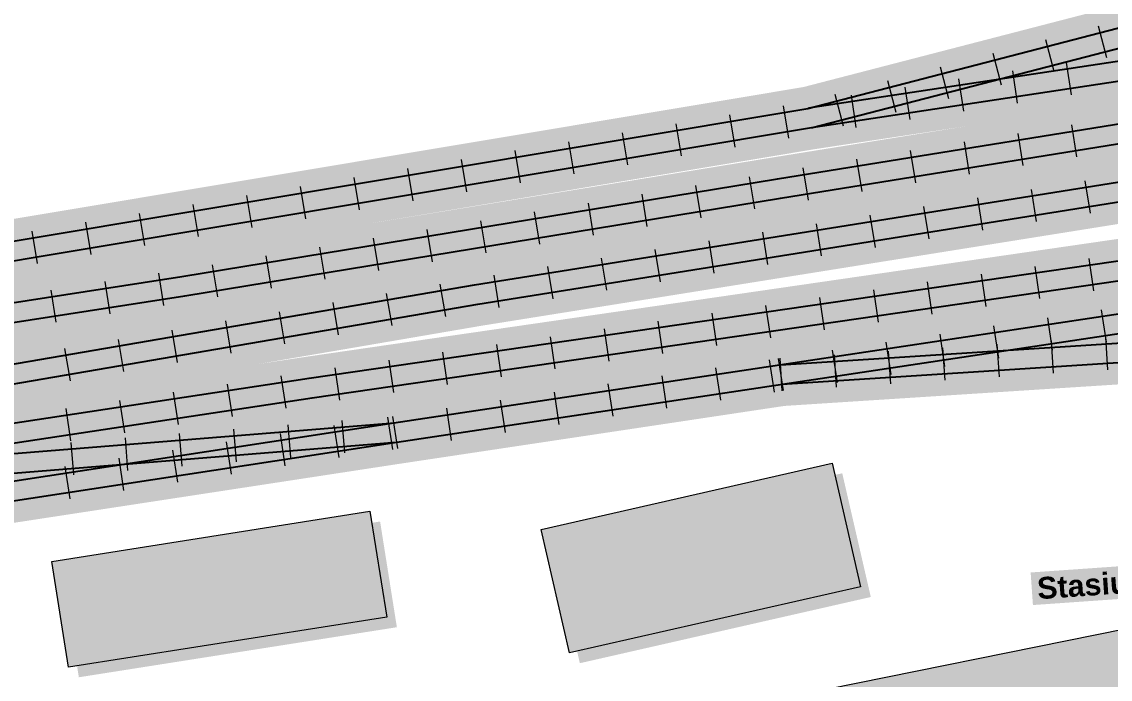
# Model space of a CAD drawing. Header units: metres. Extents: x 305909 to 307171, y 9156037 to 9156671.
# Drawn here: x 306979.3 to 307059.3, y 9156142.6 to 9156190.9 of the extents above; entities that cross this region are included whole.
import ezdxf

# ---------------------------------------------------------------- set-up
doc = ezdxf.new("R2010")
doc.units = ezdxf.units.M
for name, color, linetype, lineweight, true_color in [('A-ALUR_STASIUN', 7, 'Continuous', 50, 0x148c3c), ('A-LABEL', 7, 'Continuous', 0, 0x000000), ('B-BAYANGAN', 7, 'Continuous', 0, 0x76786c), ('J-PERKERASAN_JALAN', 7, 'Continuous', 9, 0x989896), ('K-BANGUNAN_LUAR_TAPAK', 7, 'Continuous', 9, 0xdedede), ('K-REL_BALAS', 7, 'Continuous', 0, 0xb0a89c), ('K-REL_BANTALAN', 7, 'Continuous', 9, 0x5a5a5a), ('K-REL_KA', 7, 'Continuous', 25, 0x282828)]:
    doc.layers.add(name, color=color, linetype=linetype, lineweight=lineweight, true_color=true_color)
doc.styles.add('ARIALB', font='arialbd.ttf')

msp = doc.modelspace()

# ---------------------------------------------------------------- hatches: boundary and pattern name
at = {"layer": 'A-ALUR_STASIUN', "true_color": 0x148c3c}
h = msp.add_hatch(color=116, dxfattribs=at)
h.dxf.hatch_style = 1
h.paths.add_polyline_path([(307021.172, 9156136.771), (307076.157, 9156147.905), (307076.217, 9156147.915), (307136.921, 9156154.82), (307137.079, 9156153.429), (307076.405, 9156146.527), (307021.428, 9156135.394), (307021.382, 9156135.386), (306869.957, 9156115.007), (306869.77, 9156116.395), (307021.172, 9156136.771)])
at = {"layer": 'B-BAYANGAN', "true_color": 0x76786c}
h = msp.add_hatch(color=8, dxfattribs=at)
h.dxf.hatch_style = 1
h.paths.add_polyline_path([(307039.648, 9156157.732), (307041.748, 9156148.638), (307020.36, 9156143.773), (307018.26, 9156152.856), (307039.648, 9156157.732)])
h = msp.add_hatch(color=8, dxfattribs=at)
h.dxf.hatch_style = 1
h.paths.add_polyline_path([(307005.675, 9156154.188), (307006.909, 9156146.417), (306983.53, 9156142.739), (306982.296, 9156150.509), (307005.675, 9156154.188)])
at = {"layer": 'J-PERKERASAN_JALAN', "true_color": 0xa8a8a6}
h = msp.add_hatch(color=253, dxfattribs=at)
h.dxf.hatch_style = 1
h.paths.add_polyline_path([(306873.171, 9156122.024), (306873.331, 9156121.517), (306873.558, 9156121.035), (306873.846, 9156120.588), (306874.192, 9156120.183), (306874.588, 9156119.828), (306875.027, 9156119.528), (306875.503, 9156119.289), (306876.006, 9156119.116), (306876.527, 9156119.01), (306877.058, 9156118.975), (306877.589, 9156119.011), (307020.784, 9156138.282), (307021.044, 9156138.326), (307075.807, 9156149.416), (307075.892, 9156149.431), (307075.999, 9156149.448), (307076.085, 9156149.46), (307140, 9156156.73), (307140, 9156152.201), (307076.819, 9156145.014), (307076.477, 9156144.96), (307026.247, 9156134.788), (307025.75, 9156134.654), (307025.274, 9156134.456), (307024.827, 9156134.199), (307024.417, 9156133.887), (307024.051, 9156133.525), (307023.734, 9156133.118), (307023.472, 9156132.674), (307023.269, 9156132.2), (307023.129, 9156131.704), (307023.054, 9156131.195), (307023.045, 9156130.679), (307024.918, 9156091.032), (307024.915, 9156090.909), (307024.793, 9156090.895), (307022.058, 9156090.766), (307021.935, 9156090.768), (307021.921, 9156090.891), (307020.109, 9156129.266), (307020.052, 9156129.772), (307019.932, 9156130.267), (307019.75, 9156130.743), (307019.508, 9156131.192), (307019.212, 9156131.607), (307018.865, 9156131.98), (307018.474, 9156132.306), (307018.044, 9156132.58), (307017.583, 9156132.797), (307017.098, 9156132.954), (307016.597, 9156133.048), (307016.088, 9156133.077), (307015.58, 9156133.041), (306875.584, 9156114.201), (306875.08, 9156114.099), (306874.593, 9156113.934), (306874.13, 9156113.708), (306873.701, 9156113.424), (306873.312, 9156113.088), (306872.969, 9156112.704), (306872.679, 9156112.279), (306872.445, 9156111.821), (306872.272, 9156111.337), (306872.163, 9156110.834), (306872.83, 9156115.253), (306872.863, 9156115.623), (306873.057, 9156123.08), (306873.079, 9156122.548), (306873.171, 9156122.024)])
at = {"layer": 'K-BANGUNAN_LUAR_TAPAK', "true_color": 0xececea}
h = msp.add_hatch(color=7, dxfattribs=at)
h.dxf.hatch_style = 1
h.paths.add_polyline_path([(307038.898, 9156158.482), (307040.998, 9156149.388), (307019.61, 9156144.523), (307017.51, 9156153.606), (307038.898, 9156158.482)])
h = msp.add_hatch(color=7, dxfattribs=at)
h.dxf.hatch_style = 1
h.paths.add_polyline_path([(307004.925, 9156154.938), (307006.159, 9156147.167), (306982.78, 9156143.489), (306981.546, 9156151.259), (307004.925, 9156154.938)])
at = {"layer": 'K-REL_BALAS', "true_color": 0xbeb8ae}
h = msp.add_hatch(color=9, dxfattribs=at)
h.dxf.hatch_style = 1
h.paths.add_polyline_path([(307026.492, 9156184.4), (307036.789, 9156186.119), (307059.23, 9156191.931), (307069.02, 9156197.276), (307069.1, 9156197.317), (307069.174, 9156197.352), (307069.256, 9156197.388), (307088.095, 9156205.063), (307088.147, 9156205.083), (307088.194, 9156205.1), (307088.246, 9156205.119), (307103.355, 9156210.08), (307103.426, 9156210.101), (307103.49, 9156210.119), (307103.635, 9156210.152), (307103.701, 9156210.164), (307103.775, 9156210.175), (307143.358, 9156215.401), (307143.546, 9156213.974), (307143.625, 9156213.378), (307143.776, 9156212.229), (307143.965, 9156210.801), (307104.597, 9156205.604), (307102.318, 9156204.855), (307145.043, 9156210.706), (307145.238, 9156209.279), (307145.357, 9156208.409), (307145.477, 9156207.536), (307145.672, 9156206.109), (307102.86, 9156200.246), (307089.994, 9156196.937), (307073.759, 9156191.716), (307124.766, 9156199.436), (307151.775, 9156205.591), (307169.32, 9156210.974), (307169.742, 9156209.597), (307170.258, 9156207.915), (307170.68, 9156206.538), (307170.403, 9156206.453), (307170.894, 9156205.277), (307170.259, 9156205.012), (307170.156, 9156204.969), (307170.158, 9156204.956), (307170.418, 9156203.54), (307163.777, 9156202.324), (307161.583, 9156201.584), (307169.665, 9156202.765), (307170.127, 9156199.598), (307170.127, 9156199.598), (307170.335, 9156198.174), (307136.87, 9156193.284), (307119.715, 9156190.31), (307141.882, 9156193.852), (307141.891, 9156193.854), (307141.899, 9156193.855), (307141.908, 9156193.856), (307169.661, 9156197.96), (307169.871, 9156196.535), (307170.129, 9156194.794), (307170.339, 9156193.369), (307142.601, 9156189.268), (307026.492, 9156170.711), (307026.492, 9156179.63), (307034.622, 9156180.962), (307034.625, 9156180.963), (307034.627, 9156180.963), (307034.629, 9156180.963), (307048.886, 9156183.259), (307037.637, 9156181.556), (307026.492, 9156179.696), (307026.492, 9156184.4)])
h = msp.add_hatch(color=9, dxfattribs=at)
h.dxf.hatch_style = 1
h.paths.add_polyline_path([(307026.492, 9156170.107), (307169.667, 9156190.888), (307169.874, 9156189.463), (307170.126, 9156187.721), (307170.333, 9156186.296), (307169.719, 9156186.207), (307169.883, 9156184.978), (307170.117, 9156183.234), (307170.308, 9156181.807), (307099.265, 9156172.3), (307089.355, 9156170.807), (307099.67, 9156171.472), (307154.939, 9156176.721), (307169.686, 9156178.733), (307170.119, 9156175.563), (307170.119, 9156175.563), (307170.314, 9156174.136), (307155.52, 9156172.117), (307155.487, 9156172.113), (307155.458, 9156172.109), (307155.425, 9156172.106), (307100.074, 9156166.849), (307100.05, 9156166.847), (307100.028, 9156166.845), (307100.004, 9156166.844), (307035.4, 9156162.683), (307026.492, 9156161.344), (307026.492, 9156170.107)])
h = msp.add_hatch(color=9, dxfattribs=at)
h.dxf.hatch_style = 1
h.paths.add_polyline_path([(306956.079, 9156172.648), (307026.492, 9156184.4), (307026.492, 9156179.696), (307004.11, 9156175.96), (307026.492, 9156179.63), (307026.492, 9156170.711), (307013.118, 9156168.574), (306996.703, 9156165.76), (307000.226, 9156166.294), (307000.231, 9156166.295), (307000.235, 9156166.295), (307000.24, 9156166.296), (307026.492, 9156170.107), (307026.492, 9156161.344), (307007.15, 9156158.436), (307007.149, 9156158.436), (307007.148, 9156158.436), (306956.079, 9156150.621), (306956.079, 9156163.608), (306960.425, 9156164.25), (306967.844, 9156165.522), (306956.079, 9156163.696), (306956.079, 9156172.648)])

# ---------------------------------------------------------------- linework, layer by layer
at = {"layer": 'J-PERKERASAN_JALAN', "color": 8, "lineweight": 13, "true_color": 0x787876}
msp.add_lwpolyline([(307021.044, 9156138.326), (307075.807, 9156149.416), (307075.892, 9156149.431), (307075.999, 9156149.448), (307076.085, 9156149.46), (307140, 9156156.73), (307140, 9156152.201), (307076.819, 9156145.014), (307076.477, 9156144.96), (307026.247, 9156134.788)], dxfattribs=at)
at = {"layer": 'K-BANGUNAN_LUAR_TAPAK', "color": 253, "lineweight": 9, "true_color": 0xb0b0ae}
for points in [[(307038.898, 9156158.482), (307040.998, 9156149.388), (307019.61, 9156144.523), (307017.51, 9156153.606), (307038.898, 9156158.482)], [(307004.925, 9156154.938), (307006.159, 9156147.167), (306982.78, 9156143.489), (306981.546, 9156151.259), (307004.925, 9156154.938)]]:
    msp.add_lwpolyline(points, close=True, dxfattribs=at)
at = {"layer": 'K-REL_BANTALAN'}
for points in [[(307059.097, 9156188.261), (307058.495, 9156190.584)], [(307055.225, 9156187.258), (307054.623, 9156189.581)], [(307051.353, 9156186.255), (307050.751, 9156188.578)], [(307047.48, 9156185.252), (307046.879, 9156187.575)], [(307056.113, 9156187.913), (307056.472, 9156185.54)], [(307043.608, 9156184.249), (307043.006, 9156186.572)], [(307048.203, 9156186.715), (307048.562, 9156184.342)], [(307052.158, 9156187.314), (307052.517, 9156184.941)], [(307044.248, 9156186.117), (307044.607, 9156183.744)], [(307039.736, 9156183.246), (307039.134, 9156185.569)], [(307040.293, 9156185.518), (307040.652, 9156183.145)], [(307035.728, 9156182.373), (307035.333, 9156184.74)], [(307027.837, 9156181.056), (307027.442, 9156183.423)], [(307031.783, 9156181.714), (307031.388, 9156184.082)], [(307056.904, 9156180.984), (307056.522, 9156183.354)], [(307023.892, 9156180.397), (307023.497, 9156182.765)], [(307052.954, 9156180.348), (307052.573, 9156182.718)], [(307019.946, 9156179.739), (307019.551, 9156182.106)], [(307049.005, 9156179.713), (307048.624, 9156182.082)], [(307016.001, 9156179.08), (307015.606, 9156181.448)], [(307045.056, 9156179.077), (307044.675, 9156181.446)], [(307012.056, 9156178.422), (307011.66, 9156180.789)], [(307037.158, 9156177.805), (307036.776, 9156180.175)], [(307041.107, 9156178.441), (307040.726, 9156180.81)], [(307004.165, 9156177.105), (307003.77, 9156179.472)], [(307008.11, 9156177.763), (307007.715, 9156180.131)], [(307033.213, 9156177.164), (307032.825, 9156179.533)], [(307000.219, 9156176.446), (306999.824, 9156178.814)], [(307029.266, 9156176.517), (307028.877, 9156178.886)], [(307053.935, 9156176.232), (307053.556, 9156178.601)], [(307057.885, 9156176.863), (307057.506, 9156179.233)], [(306996.274, 9156175.788), (306995.879, 9156178.155)], [(307025.318, 9156175.87), (307024.93, 9156178.239)], [(307049.985, 9156175.6), (307049.606, 9156177.97)], [(306992.328, 9156175.129), (306991.933, 9156177.497)], [(307017.424, 9156174.576), (307017.036, 9156176.944)], [(307021.371, 9156175.223), (307020.983, 9156177.591)], [(307046.035, 9156174.969), (307045.656, 9156177.339)], [(306984.438, 9156173.812), (306984.043, 9156176.18)], [(306988.383, 9156174.471), (306987.988, 9156176.838)], [(307013.476, 9156173.929), (307013.088, 9156176.297)], [(307042.085, 9156174.338), (307041.706, 9156176.708)], [(306980.492, 9156173.154), (306980.097, 9156175.521)], [(307009.529, 9156173.282), (307009.141, 9156175.65)], [(307034.185, 9156173.075), (307033.807, 9156175.445)], [(307038.135, 9156173.706), (307037.756, 9156176.076)], [(307005.582, 9156172.635), (307005.194, 9156175.003)], [(307030.235, 9156172.444), (307029.857, 9156174.814)], [(307001.635, 9156171.988), (307001.246, 9156174.356)], [(307026.286, 9156171.813), (307025.907, 9156174.182)], [(306993.74, 9156170.693), (306993.352, 9156173.062)], [(306997.687, 9156171.34), (306997.299, 9156173.709)], [(307022.336, 9156171.181), (307021.957, 9156173.551)], [(307054.179, 9156170.568), (307053.834, 9156172.943)], [(307058.137, 9156171.143), (307057.793, 9156173.518)], [(306989.78, 9156170.058), (306989.412, 9156172.43)], [(307014.436, 9156169.919), (307014.057, 9156172.289)], [(307018.386, 9156170.55), (307018.007, 9156172.92)], [(307050.22, 9156169.994), (307049.875, 9156172.369)], [(306985.828, 9156169.445), (306985.46, 9156171.817)], [(307010.504, 9156169.262), (307010.099, 9156171.628)], [(307046.262, 9156169.419), (307045.917, 9156171.794)], [(306981.875, 9156168.832), (306981.507, 9156171.203)], [(307006.562, 9156168.586), (307006.156, 9156170.952)], [(307038.345, 9156168.27), (307038, 9156170.645)], [(307042.303, 9156168.845), (307041.958, 9156171.22)], [(307002.619, 9156167.911), (307002.214, 9156170.276)], [(307034.386, 9156167.695), (307034.041, 9156170.071)], [(307059.064, 9156167.379), (307058.706, 9156169.752)], [(306998.676, 9156167.235), (306998.271, 9156169.6)], [(307030.428, 9156167.121), (307030.083, 9156169.496)], [(307055.108, 9156166.783), (307054.751, 9156169.157)], [(306990.791, 9156165.883), (306990.386, 9156168.249)], [(306994.734, 9156166.559), (306994.329, 9156168.925)], [(307022.511, 9156165.972), (307022.166, 9156168.347)], [(307026.469, 9156166.546), (307026.124, 9156168.921)], [(307051.153, 9156166.188), (307050.795, 9156168.561)], [(306986.849, 9156165.208), (306986.444, 9156167.573)], [(307018.552, 9156165.397), (307018.207, 9156167.772)], [(307043.242, 9156164.997), (307042.885, 9156167.37)], [(307047.197, 9156165.592), (307046.84, 9156167.965)], [(307055.188, 9156165.08), (307055.034, 9156167.475)], [(307059.18, 9156165.337), (307059.026, 9156167.732)], [(306982.906, 9156164.532), (306982.501, 9156166.897)], [(307010.635, 9156164.248), (307010.29, 9156166.623)], [(307014.594, 9156164.823), (307014.249, 9156167.198)], [(307039.287, 9156164.401), (307038.929, 9156166.774)], [(307043.213, 9156164.309), (307043.059, 9156166.704)], [(307047.205, 9156164.566), (307047.051, 9156166.961)], [(307051.197, 9156164.823), (307051.042, 9156167.218)], [(307006.676, 9156163.674), (307006.332, 9156166.049)], [(307034.667, 9156163.706), (307034.31, 9156166.079)], [(307035.331, 9156163.806), (307034.974, 9156166.179)], [(307035.23, 9156163.795), (307035.075, 9156166.19)], [(307039.221, 9156164.052), (307039.067, 9156166.447)], [(307002.718, 9156163.099), (307002.373, 9156165.474)], [(307030.711, 9156163.111), (307030.354, 9156165.484)], [(306994.814, 9156161.914), (306994.454, 9156164.287)], [(306998.769, 9156162.513), (306998.409, 9156164.886)], [(307022.8, 9156161.922), (307022.443, 9156164.295)], [(307026.755, 9156162.516), (307026.399, 9156164.89)], [(306990.859, 9156161.315), (306990.499, 9156163.687)], [(307018.844, 9156161.327), (307018.488, 9156163.7)], [(306986.904, 9156160.715), (306986.545, 9156163.088)], [(307014.889, 9156160.732), (307014.532, 9156163.106)], [(306982.949, 9156160.116), (306982.59, 9156162.489)], [(307006.616, 9156159.488), (307006.253, 9156161.86)], [(307006.978, 9156159.543), (307006.621, 9156161.916)], [(307010.933, 9156160.138), (307010.576, 9156162.511)], [(306995.116, 9156158.581), (306994.923, 9156160.973)], [(306999.103, 9156158.903), (306998.91, 9156161.296)], [(307002.662, 9156158.882), (307002.299, 9156161.255)], [(307003.09, 9156159.226), (307002.897, 9156161.618)], [(306987.142, 9156157.936), (306986.949, 9156160.329)], [(306991.129, 9156158.259), (306990.936, 9156160.651)], [(306998.708, 9156158.277), (306998.345, 9156160.65)], [(306983.155, 9156157.614), (306982.962, 9156160.006)], [(306990.8, 9156157.067), (306990.437, 9156159.44)], [(306994.754, 9156157.672), (306994.391, 9156160.045)], [(306986.846, 9156156.462), (306986.483, 9156158.834)], [(306982.892, 9156155.857), (306982.529, 9156158.229)]]:
    msp.add_lwpolyline(points, dxfattribs=at)
at = {"layer": 'K-REL_KA'}
for points in [[(306889.431, 9156159.902), (307037.122, 9156184.552), (307059.889, 9156190.449), (307089.129, 9156199.852), (307089.17, 9156199.864), (307102.233, 9156203.224), (307102.314, 9156203.24), (307145.26, 9156209.121)], [(307169.789, 9156209.444), (307152.188, 9156204.044), (307125.064, 9156197.863), (307037.164, 9156184.559)], [(306889.668, 9156158.482), (307037.39, 9156183.137), (307037.452, 9156183.15), (307060.271, 9156189.06), (307060.31, 9156189.072), (307089.549, 9156198.475), (307102.551, 9156201.819), (307145.455, 9156207.694)], [(307170.211, 9156208.067), (307152.585, 9156202.66), (307152.534, 9156202.646), (307125.358, 9156196.453), (307125.306, 9156196.443), (307037.38, 9156183.135)], [(306870.905, 9156153.557), (306991.094, 9156172.205), (307034.881, 9156179.383), (307034.883, 9156179.384), (307091.12, 9156188.437), (307136.381, 9156196.285)], [(306883.752, 9156151.31), (306960.677, 9156162.67), (307012.617, 9156171.572), (307012.625, 9156171.574), (307142.134, 9156192.272), (307142.142, 9156192.274), (307169.895, 9156196.377)], [(306871.125, 9156152.134), (306991.318, 9156170.783), (306991.324, 9156170.784), (307035.113, 9156177.962), (307091.353, 9156187.016), (307091.361, 9156187.018), (307136.627, 9156194.866)], [(306883.963, 9156149.885), (306960.895, 9156161.246), (306960.912, 9156161.249), (307012.857, 9156170.152), (307142.357, 9156190.85), (307170.105, 9156194.952)], [(306947.068, 9156156.621), (307000.466, 9156164.712), (307000.47, 9156164.713), (307169.897, 9156189.304)], [(306947.284, 9156155.197), (307000.679, 9156163.288), (307170.103, 9156187.879)], [(307035.045, 9156165.704), (307098.832, 9156175.309), (307098.843, 9156175.31), (307169.904, 9156184.82)], [(307035.26, 9156164.28), (307099.04, 9156173.884), (307170.096, 9156183.393)], [(307035.106, 9156165.711), (307099.797, 9156169.877), (307155.123, 9156175.131), (307169.903, 9156177.148)], [(307035.199, 9156164.274), (307099.901, 9156168.44), (307099.923, 9156168.442), (307155.274, 9156173.699), (307155.303, 9156173.702), (307170.097, 9156175.721)], [(307006.692, 9156161.442), (307035.045, 9156165.704)], [(307006.906, 9156160.018), (307035.26, 9156164.28)], [(306677.548, 9156115.502), (306870.393, 9156140.583), (307006.69, 9156161.441)], [(306947.118, 9156156.627), (307006.741, 9156161.447)], [(306677.734, 9156114.074), (306870.587, 9156139.156), (306870.603, 9156139.158), (307006.908, 9156160.018)], [(306947.234, 9156155.191), (307006.857, 9156160.012)]]:
    msp.add_lwpolyline(points, dxfattribs=at)

# ---------------------------------------------------------------- texts
at = {"layer": 'A-LABEL', "color": 116, "true_color": 0x147832, "insert": (307075, 9156150.5), "char_height": 1.6, "attachment_point": 5, "rotation": 4, "style": 'ARIALB', "bg_fill": 1, "box_fill_scale": 1.25, "bg_fill_color": 7, "bg_fill_true_color": 16777215, "bg_fill_transparency": 0}
msp.add_mtext('Stasiun Kroya +-590 m via Jl. Stasiun  >', dxfattribs=at)

doc.saveas('drawing.dxf')
